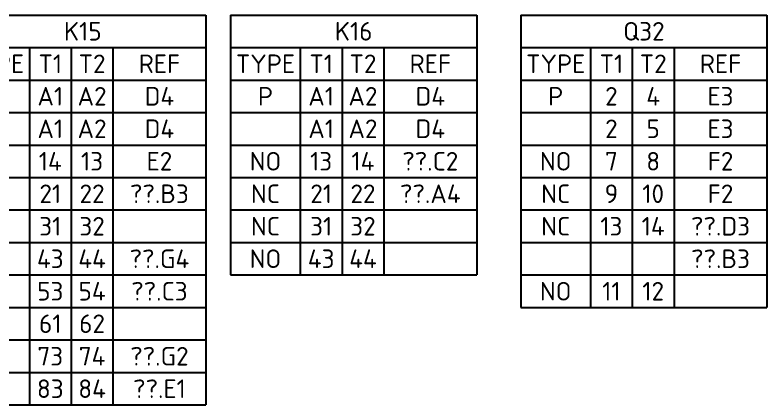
# Model space of a CAD drawing. Header units: millimetres. Extents: x 0 to 556, y 1 to 306.
# Drawn here: x 164.6 to 261.8, y 52.1 to 102.5 of the extents above; entities that cross this region are included whole.
import ezdxf

# ---------------------------------------------------------------- set-up
doc = ezdxf.new("R2010")
doc.units = ezdxf.units.MM
doc.layers.add('XREF', color=7, linetype='Continuous')
doc.styles.add('WD_IEC', font='ISOCP2.shx', dxfattribs={"width": 1.1, "height": 2.4, "bigfont": 'whgtxt.shx'})

# ---------------------------------------------------------------- blocks, each defined once
blk = doc.blocks.new('*T27')
at = {"layer": 'XREF', "color": 0, "linetype": 'ByBlock', "lineweight": -2}
for p, q in [((0, 0), (31.8, 0)), ((0, 0), (0, -33.6)), ((31.8, 0), (31.8, -33.6)), ((0, -4.2), (31.8, -4.2)), ((9, -4.2), (9, -33.6)), ((14.4, -4.2), (14.4, -33.6)), ((19.8, -4.2), (19.8, -33.6)), ((0, -8.4), (31.8, -8.4)), ((0, -12.6), (31.8, -12.6)), ((0, -16.8), (31.8, -16.8)), ((0, -21), (31.8, -21)), ((0, -25.2), (31.8, -25.2)), ((0, -29.4), (31.8, -29.4)), ((0, -33.6), (31.8, -33.6))]:
    blk.add_line(p, q, dxfattribs=at)
at = {"layer": 'XREF', "color": 0, "linetype": 'Continuous', "char_height": 2.4, "attachment_point": 5, "style": 'WD_IEC'}
for s, insert, width in [('K16', (15.9, -2.1), 30.8), ('TYPE', (4.5, -6.3), 8), ('T1', (11.7, -6.3), 4.4), ('T2', (17.1, -6.3), 4.4), ('REF', (25.8, -6.3), 11), ('P', (4.5, -10.5), 8), ('A1', (11.7, -10.5), 4.4), ('A2', (17.1, -10.5), 4.4), ('D4', (25.8, -10.5), 11), ('A1', (11.7, -14.7), 4.4), ('A2', (17.1, -14.7), 4.4), ('D4', (25.8, -14.7), 11), ('NO', (4.5, -18.9), 8), ('13', (11.7, -18.9), 4.4), ('14', (17.1, -18.9), 4.4), ('??.C2', (25.8, -18.9), 11), ('NC', (4.5, -23.1), 8), ('21', (11.7, -23.1), 4.4), ('22', (17.1, -23.1), 4.4), ('??.A4', (25.8, -23.1), 11), ('NC', (4.5, -27.3), 8), ('31', (11.7, -27.3), 4.4), ('32', (17.1, -27.3), 4.4), ('NO', (4.5, -31.5), 8), ('43', (11.7, -31.5), 4.4), ('44', (17.1, -31.5), 4.4)]:
    blk.add_mtext(s, dxfattribs=dict(at, insert=insert, width=width))
blk = doc.blocks.new('*T30')
at = {"layer": 'XREF', "color": 0, "linetype": 'ByBlock', "lineweight": -2}
for p, q in [((0, 0), (31.8, 0)), ((0, 0), (0, -37.8)), ((31.8, 0), (31.8, -37.8)), ((0, -4.2), (31.8, -4.2)), ((9, -4.2), (9, -37.8)), ((14.4, -4.2), (14.4, -37.8)), ((19.8, -4.2), (19.8, -37.8)), ((0, -8.4), (31.8, -8.4)), ((0, -12.6), (31.8, -12.6)), ((0, -16.8), (31.8, -16.8)), ((0, -21), (31.8, -21)), ((0, -25.2), (31.8, -25.2)), ((0, -29.4), (31.8, -29.4)), ((0, -33.6), (31.8, -33.6)), ((0, -37.8), (31.8, -37.8))]:
    blk.add_line(p, q, dxfattribs=at)
at = {"layer": 'XREF', "color": 0, "linetype": 'Continuous', "char_height": 2.4, "attachment_point": 5, "style": 'WD_IEC'}
for s, insert, width in [('Q32', (15.9, -2.1), 30.8), ('TYPE', (4.5, -6.3), 8), ('T1', (11.7, -6.3), 4.4), ('T2', (17.1, -6.3), 4.4), ('REF', (25.8, -6.3), 11), ('P', (4.5, -10.5), 8), ('2', (11.7, -10.5), 4.4), ('4', (17.1, -10.5), 4.4), ('E3', (25.8, -10.5), 11), ('2', (11.7, -14.7), 4.4), ('5', (17.1, -14.7), 4.4), ('E3', (25.8, -14.7), 11), ('NO', (4.5, -18.9), 8), ('7', (11.7, -18.9), 4.4), ('8', (17.1, -18.9), 4.4), ('F2', (25.8, -18.9), 11), ('NC', (4.5, -23.1), 8), ('9', (11.7, -23.1), 4.4), ('10', (17.1, -23.1), 4.4), ('F2', (25.8, -23.1), 11), ('NC', (4.5, -27.3), 8), ('13', (11.7, -27.3), 4.4), ('14', (17.1, -27.3), 4.4), ('??.D3', (25.8, -27.3), 11), ('??.B3', (25.8, -31.5), 11), ('NO', (4.5, -35.7), 8), ('11', (11.7, -35.7), 4.4), ('12', (17.1, -35.7), 4.4)]:
    blk.add_mtext(s, dxfattribs=dict(at, insert=insert, width=width))
blk = doc.blocks.new('*T31')
at = {"layer": 'XREF', "color": 0, "linetype": 'ByBlock', "lineweight": -2}
for p, q in [((0, 0), (31.8, 0)), ((0, 0), (0, -50.4)), ((31.8, 0), (31.8, -50.4)), ((0, -4.2), (31.8, -4.2)), ((9, -4.2), (9, -50.4)), ((14.4, -4.2), (14.4, -50.4)), ((19.8, -4.2), (19.8, -50.4)), ((0, -8.4), (31.8, -8.4)), ((0, -12.6), (31.8, -12.6)), ((0, -16.8), (31.8, -16.8)), ((0, -21), (31.8, -21)), ((0, -25.2), (31.8, -25.2)), ((0, -29.4), (31.8, -29.4)), ((0, -33.6), (31.8, -33.6)), ((0, -37.8), (31.8, -37.8)), ((0, -42), (31.8, -42)), ((0, -46.2), (31.8, -46.2)), ((0, -50.4), (31.8, -50.4))]:
    blk.add_line(p, q, dxfattribs=at)
at = {"layer": 'XREF', "color": 0, "linetype": 'Continuous', "char_height": 2.4, "attachment_point": 5, "style": 'WD_IEC'}
for s, insert, width in [('K15', (15.9, -2.1), 30.8), ('TYPE', (4.5, -6.3), 8), ('T1', (11.7, -6.3), 4.4), ('T2', (17.1, -6.3), 4.4), ('REF', (25.8, -6.3), 11), ('P', (4.5, -10.5), 8), ('A1', (11.7, -10.5), 4.4), ('A2', (17.1, -10.5), 4.4), ('D4', (25.8, -10.5), 11), ('A1', (11.7, -14.7), 4.4), ('A2', (17.1, -14.7), 4.4), ('D4', (25.8, -14.7), 11), ('NO', (4.5, -18.9), 8), ('14', (11.7, -18.9), 4.4), ('13', (17.1, -18.9), 4.4), ('E2', (25.8, -18.9), 11), ('NC', (4.5, -23.1), 8), ('21', (11.7, -23.1), 4.4), ('22', (17.1, -23.1), 4.4), ('??.B3', (25.8, -23.1), 11), ('NC', (4.5, -27.3), 8), ('31', (11.7, -27.3), 4.4), ('32', (17.1, -27.3), 4.4), ('NO', (4.5, -31.5), 8), ('43', (11.7, -31.5), 4.4), ('44', (17.1, -31.5), 4.4), ('??.G4', (25.8, -31.5), 11), ('NO', (4.5, -35.7), 8), ('53', (11.7, -35.7), 4.4), ('54', (17.1, -35.7), 4.4), ('??.C3', (25.8, -35.7), 11), ('NC', (4.5, -39.9), 8), ('61', (11.7, -39.9), 4.4), ('62', (17.1, -39.9), 4.4), ('NO', (4.5, -44.1), 8), ('73', (11.7, -44.1), 4.4), ('74', (17.1, -44.1), 4.4), ('??.G2', (25.8, -44.1), 11), ('NO', (4.5, -48.3), 8), ('83', (11.7, -48.3), 4.4), ('84', (17.1, -48.3), 4.4), ('??.E1', (25.8, -48.3), 11)]:
    blk.add_mtext(s, dxfattribs=dict(at, insert=insert, width=width))

msp = doc.modelspace()

# ---------------------------------------------------------------- block references
for name, p in [('*T31', (157.5, 102.5)), ('*T27', (192.5, 102.5)), ('*T30', (230, 102.5))]:
    msp.add_blockref(name, p)

doc.saveas('drawing.dxf')
